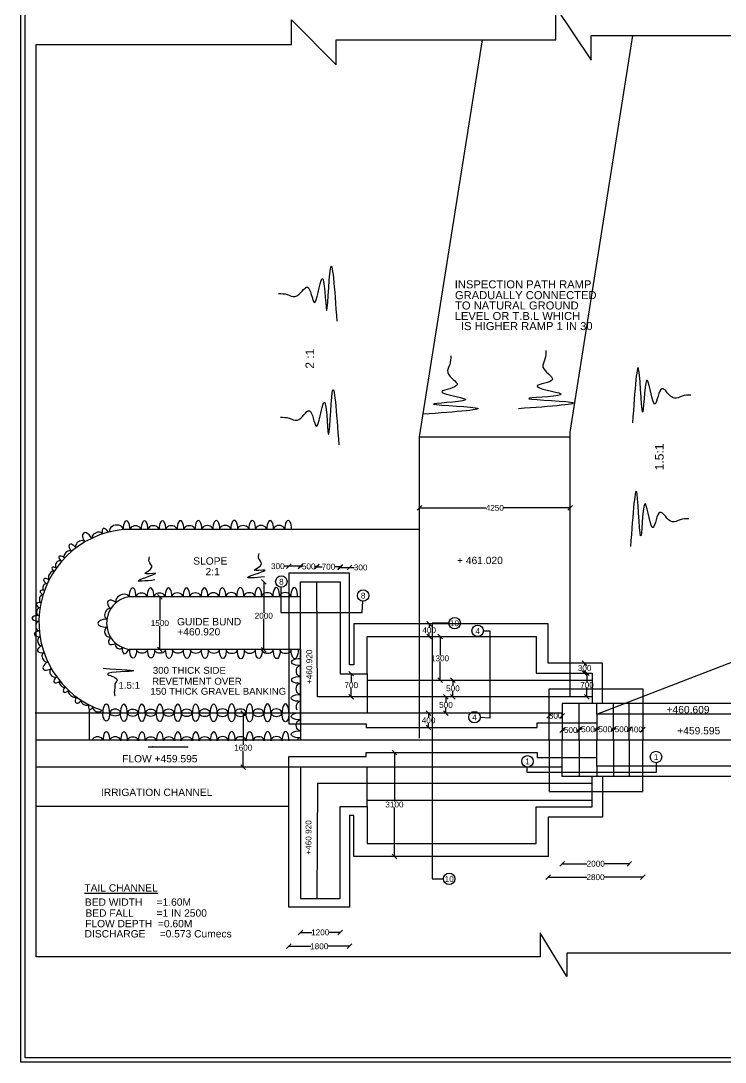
# Model space of a CAD drawing. Header units: millimetres. Extents: x 5124 to 6568637, y 2311 to 91879094.
# Drawn here: x 3470047 to 3484466, y 45927654 to 45948963 of the extents above; entities that cross this region are included whole.
import ezdxf

# ---------------------------------------------------------------- set-up
doc = ezdxf.new("R2010")
doc.units = ezdxf.units.MM
doc.header["$MEASUREMENT"] = 0
for name, color, linetype in [('DIMENSION', 7, 'Continuous'), ('DRAWING', 7, 'Continuous'), ('TEXT', 7, 'Continuous')]:
    doc.layers.add(name, color=color, linetype=linetype)
doc.styles.get("Standard").update_dxf_attribs({"font": 'arial.ttf', "height": 120})
doc.dimstyles.get("Standard").update_dxf_attribs({"dimtxt": 200, "dimasz": 110, "dimexe": 0.18, "dimexo": 0.0625, "dimgap": 0.09, "dimtad": 0, "dimtih": 1, "dimtoh": 1, "dimdec": 0, "dimzin": 0, "dimdsep": 46, "dimtxsty": 'Standard', "dimblk": 'OBLIQUE', "dimcen": 0.09, "dimse1": 1, "dimse2": 1, "dimadec": 0, "dimazin": 0, "dimtfac": 1, "dimtdec": 0, "dimtofl": 0, "dimtmove": 0, "dimatfit": 3, "dimfxl": 1, "dimtolj": 1, "dimtzin": 0, "dimarcsym": 0})

# ---------------------------------------------------------------- blocks, each defined once
blk = doc.blocks.new('_Oblique')
at = {"color": 0, "linetype": 'ByBlock', "lineweight": -2}
blk.add_line((-0.5, -0.5), (0.5, 0.5), dxfattribs=at)
blk = doc.blocks.new('*D101')
at = {"layer": 'Defpoints', "color": 0}
for p in [(3481290, 45938996), (3478209, 45938986), (3481290, 45938986)]:
    blk.add_point(p, dxfattribs=at)
at = {"layer": 'DIMENSION', "color": 0, "lineweight": -2}
for p, q in [((3478209, 45938996), (3479568, 45938996)), ((3481290, 45938996), (3479931, 45938996))]:
    blk.add_line(p, q, dxfattribs=at)
at = {"layer": 'DIMENSION', "color": 0, "lineweight": -2, "xscale": 95, "yscale": 95, "zscale": 95, "rotation": 180}
blk.add_blockref('_Oblique', (3478209, 45938996), dxfattribs=at)
at = {"layer": 'DIMENSION', "color": 0, "lineweight": -2, "xscale": 95, "yscale": 95, "zscale": 95}
blk.add_blockref('_Oblique', (3481290, 45938996), dxfattribs=at)
at = {"layer": 'DIMENSION', "color": 0, "insert": (3479750, 45938996), "char_height": 120, "attachment_point": 5}
blk.add_mtext('\\A1;4250', dxfattribs=at)
blk = doc.blocks.new('*D102')
at = {"layer": 'Defpoints', "color": 0}
for p in [(3475535.5, 45937803), (3475535.5, 45937484), (3475771.5, 45937484)]:
    blk.add_point(p, dxfattribs=at)
at = {"layer": 'DIMENSION', "color": 0, "lineweight": -2}
for p, q in [((3475535.5, 45937803), (3475440.5, 45937803)), ((3475771.5, 45937803), (3475535.5, 45937803))]:
    blk.add_line(p, q, dxfattribs=at)
at = {"layer": 'DIMENSION', "color": 0, "lineweight": -2, "xscale": 95, "yscale": 95, "zscale": 95, "rotation": 180}
blk.add_blockref('_Oblique', (3475535.5, 45937803), dxfattribs=at)
at = {"layer": 'DIMENSION', "color": 0, "lineweight": -2, "xscale": 95, "yscale": 95, "zscale": 95}
blk.add_blockref('_Oblique', (3475771.5, 45937803), dxfattribs=at)
at = {"layer": 'DIMENSION', "color": 0, "insert": (3475308.090764, 45937803), "char_height": 120, "attachment_point": 5}
blk.add_mtext('\\A1;300', dxfattribs=at)
blk = doc.blocks.new('*D103')
at = {"layer": 'Defpoints', "color": 0}
for p in [(3476109, 45937798), (3475772, 45937484), (3476109, 45937486)]:
    blk.add_point(p, dxfattribs=at)
at = {"layer": 'DIMENSION', "color": 0, "lineweight": -2}
for p, q in [((3475772, 45937798), (3475808, 45937798)), ((3476109, 45937798), (3476073, 45937798))]:
    blk.add_line(p, q, dxfattribs=at)
at = {"layer": 'DIMENSION', "color": 0, "lineweight": -2, "xscale": 95, "yscale": 95, "zscale": 95, "rotation": 180}
blk.add_blockref('_Oblique', (3475772, 45937798), dxfattribs=at)
at = {"layer": 'DIMENSION', "color": 0, "lineweight": -2, "xscale": 95, "yscale": 95, "zscale": 95}
blk.add_blockref('_Oblique', (3476109, 45937798), dxfattribs=at)
at = {"layer": 'DIMENSION', "color": 0, "insert": (3475940, 45937798), "char_height": 120, "attachment_point": 5}
blk.add_mtext('\\A1;500', dxfattribs=at)
blk = doc.blocks.new('*D104')
at = {"layer": 'Defpoints', "color": 0}
for p in [(3476582, 45937792), (3476109, 45937486), (3476582, 45937484)]:
    blk.add_point(p, dxfattribs=at)
at = {"layer": 'DIMENSION', "color": 0, "lineweight": -2}
for p, q in [((3476109, 45937792), (3476213, 45937792)), ((3476582, 45937792), (3476477, 45937792))]:
    blk.add_line(p, q, dxfattribs=at)
at = {"layer": 'DIMENSION', "color": 0, "lineweight": -2, "xscale": 95, "yscale": 95, "zscale": 95, "rotation": 180}
blk.add_blockref('_Oblique', (3476109, 45937792), dxfattribs=at)
at = {"layer": 'DIMENSION', "color": 0, "lineweight": -2, "xscale": 95, "yscale": 95, "zscale": 95}
blk.add_blockref('_Oblique', (3476582, 45937792), dxfattribs=at)
at = {"layer": 'DIMENSION', "color": 0, "insert": (3476345, 45937792), "char_height": 120, "attachment_point": 5}
blk.add_mtext('\\A1;700', dxfattribs=at)
blk = doc.blocks.new('*D105')
at = {"layer": 'Defpoints', "color": 0}
for p in [(3476776.5, 45937776.5), (3476581.5, 45937484), (3476776.5, 45937484)]:
    blk.add_point(p, dxfattribs=at)
at = {"layer": 'DIMENSION', "color": 0, "lineweight": -2}
for p, q in [((3476581.5, 45937776.5), (3476776.5, 45937776.5)), ((3476776.5, 45937776.5), (3476871.5, 45937776.5))]:
    blk.add_line(p, q, dxfattribs=at)
at = {"layer": 'DIMENSION', "color": 0, "lineweight": -2, "xscale": 95, "yscale": 95, "zscale": 95, "rotation": 180}
blk.add_blockref('_Oblique', (3476581.5, 45937776.5), dxfattribs=at)
at = {"layer": 'DIMENSION', "color": 0, "lineweight": -2, "xscale": 95, "yscale": 95, "zscale": 95}
blk.add_blockref('_Oblique', (3476776.5, 45937776.5), dxfattribs=at)
at = {"layer": 'DIMENSION', "color": 0, "insert": (3477003.909236, 45937776.5), "char_height": 120, "attachment_point": 5}
blk.add_mtext('\\A1;300', dxfattribs=at)
blk = doc.blocks.new('*D106')
at = {"layer": 'Defpoints', "color": 0}
for p in [(3475021, 45937484), (3475772, 45937484), (3475100, 45936093)]:
    blk.add_point(p, dxfattribs=at)
at = {"layer": 'DIMENSION', "color": 0, "lineweight": -2}
for p, q in [((3475021, 45937484), (3475021, 45936850)), ((3475021, 45936093), (3475021, 45936727))]:
    blk.add_line(p, q, dxfattribs=at)
at = {"layer": 'DIMENSION', "color": 0, "lineweight": -2, "xscale": 95, "yscale": 95, "zscale": 95}
for p, rotation in [((3475021, 45937484), 90), ((3475021, 45936093), 270)]:
    blk.add_blockref('_Oblique', p, dxfattribs=dict(at, rotation=rotation))
at = {"layer": 'DIMENSION', "color": 0, "insert": (3475021, 45936788), "char_height": 120, "attachment_point": 5}
blk.add_mtext('\\A1;2000', dxfattribs=at)
blk = doc.blocks.new('*D107')
at = {"layer": 'Defpoints', "color": 0}
for p in [(3476766, 45935604), (3476812, 45935604), (3476766, 45935132)]:
    blk.add_point(p, dxfattribs=at)
at = {"layer": 'DIMENSION', "color": 0, "lineweight": -2}
for p, q in [((3476812, 45935604), (3476812, 45935429)), ((3476812, 45935132), (3476812, 45935307))]:
    blk.add_line(p, q, dxfattribs=at)
at = {"layer": 'DIMENSION', "color": 0, "lineweight": -2, "xscale": 95, "yscale": 95, "zscale": 95}
for p, rotation in [((3476812, 45935604), 90), ((3476812, 45935132), 270)]:
    blk.add_blockref('_Oblique', p, dxfattribs=dict(at, rotation=rotation))
at = {"layer": 'DIMENSION', "color": 0, "insert": (3476812, 45935368), "char_height": 120, "attachment_point": 5}
blk.add_mtext('\\A1;700', dxfattribs=at)
blk = doc.blocks.new('*D108')
at = {"layer": 'Defpoints', "color": 0}
for p in [(3474600, 45934797), (3474801, 45934797), (3474677, 45933693)]:
    blk.add_point(p, dxfattribs=at)
at = {"layer": 'DIMENSION', "color": 0, "lineweight": -2}
for p, q in [((3474600, 45934797), (3474600, 45934150)), ((3474600, 45933693), (3474600, 45934028))]:
    blk.add_line(p, q, dxfattribs=at)
at = {"layer": 'DIMENSION', "color": 0, "lineweight": -2, "xscale": 95, "yscale": 95, "zscale": 95}
for p, rotation in [((3474600, 45934797), 90), ((3474600, 45933693), 270)]:
    blk.add_blockref('_Oblique', p, dxfattribs=dict(at, rotation=rotation))
at = {"layer": 'DIMENSION', "color": 0, "insert": (3474600, 45934089), "char_height": 120, "attachment_point": 5}
blk.add_mtext('\\A1;1600', dxfattribs=at)
blk = doc.blocks.new('*D109')
at = {"layer": 'Defpoints', "color": 0}
for p in [(3475772, 45931004), (3476582, 45931004), (3476582, 45930310)]:
    blk.add_point(p, dxfattribs=at)
at = {"layer": 'DIMENSION', "color": 0, "lineweight": -2}
for p, q in [((3475772, 45930310), (3476003, 45930310)), ((3476582, 45930310), (3476350, 45930310))]:
    blk.add_line(p, q, dxfattribs=at)
at = {"layer": 'DIMENSION', "color": 0, "lineweight": -2, "xscale": 95, "yscale": 95, "zscale": 95, "rotation": 180}
blk.add_blockref('_Oblique', (3475772, 45930310), dxfattribs=at)
at = {"layer": 'DIMENSION', "color": 0, "lineweight": -2, "xscale": 95, "yscale": 95, "zscale": 95}
blk.add_blockref('_Oblique', (3476582, 45930310), dxfattribs=at)
at = {"layer": 'DIMENSION', "color": 0, "insert": (3476176, 45930310), "char_height": 120, "attachment_point": 5}
blk.add_mtext('\\A1;1200', dxfattribs=at)
blk = doc.blocks.new('*D110')
at = {"layer": 'Defpoints', "color": 0}
for p in [(3475536, 45930828), (3476776, 45930828), (3476776, 45930025)]:
    blk.add_point(p, dxfattribs=at)
at = {"layer": 'DIMENSION', "color": 0, "lineweight": -2}
for p, q in [((3475536, 45930025), (3475983, 45930025)), ((3476776, 45930025), (3476329, 45930025))]:
    blk.add_line(p, q, dxfattribs=at)
at = {"layer": 'DIMENSION', "color": 0, "lineweight": -2, "xscale": 95, "yscale": 95, "zscale": 95, "rotation": 180}
blk.add_blockref('_Oblique', (3475536, 45930025), dxfattribs=at)
at = {"layer": 'DIMENSION', "color": 0, "lineweight": -2, "xscale": 95, "yscale": 95, "zscale": 95}
blk.add_blockref('_Oblique', (3476776, 45930025), dxfattribs=at)
at = {"layer": 'DIMENSION', "color": 0, "insert": (3476156, 45930025), "char_height": 120, "attachment_point": 5}
blk.add_mtext('\\A1;1800', dxfattribs=at)
blk = doc.blocks.new('*D111')
at = {"layer": 'Defpoints', "color": 0}
for p in [(3477710, 45933988), (3477695, 45931864), (3477710, 45931864)]:
    blk.add_point(p, dxfattribs=at)
at = {"layer": 'DIMENSION', "color": 0, "lineweight": -2}
for p, q in [((3477695, 45933988), (3477695, 45932988)), ((3477695, 45931864), (3477695, 45932865))]:
    blk.add_line(p, q, dxfattribs=at)
at = {"layer": 'DIMENSION', "color": 0, "lineweight": -2, "xscale": 95, "yscale": 95, "zscale": 95}
for p, rotation in [((3477695, 45933988), 90), ((3477695, 45931864), 270)]:
    blk.add_blockref('_Oblique', p, dxfattribs=dict(at, rotation=rotation))
at = {"layer": 'DIMENSION', "color": 0, "insert": (3477695, 45932926), "char_height": 120, "attachment_point": 5}
blk.add_mtext('\\A1;3100', dxfattribs=at)
blk = doc.blocks.new('*D112')
at = {"layer": 'Defpoints', "color": 0}
for p in [(3478406, 45936624), (3478406, 45936624), (3478406, 45936362)]:
    blk.add_point(p, dxfattribs=at)
at = {"layer": 'DIMENSION', "color": 0, "lineweight": -2}
for p, q in [((3478406, 45936624), (3478406, 45936554)), ((3478406, 45936362), (3478406, 45936432))]:
    blk.add_line(p, q, dxfattribs=at)
at = {"layer": 'DIMENSION', "color": 0, "lineweight": -2, "xscale": 95, "yscale": 95, "zscale": 95}
for p, rotation in [((3478406, 45936624), 90), ((3478406, 45936362), 270)]:
    blk.add_blockref('_Oblique', p, dxfattribs=dict(at, rotation=rotation))
at = {"layer": 'DIMENSION', "color": 0, "insert": (3478406, 45936493), "char_height": 120, "attachment_point": 5}
blk.add_mtext('\\A1;400', dxfattribs=at)
blk = doc.blocks.new('*D113')
at = {"layer": 'Defpoints', "color": 0}
for p in [(3478629, 45936362), (3478629, 45935472), (3478629, 45935472)]:
    blk.add_point(p, dxfattribs=at)
at = {"layer": 'DIMENSION', "color": 0, "lineweight": -2}
for p, q in [((3478629, 45936362), (3478629, 45935978)), ((3478629, 45935472), (3478629, 45935856))]:
    blk.add_line(p, q, dxfattribs=at)
at = {"layer": 'DIMENSION', "color": 0, "lineweight": -2, "xscale": 95, "yscale": 95, "zscale": 95}
for p, rotation in [((3478629, 45936362), 90), ((3478629, 45935472), 270)]:
    blk.add_blockref('_Oblique', p, dxfattribs=dict(at, rotation=rotation))
at = {"layer": 'DIMENSION', "color": 0, "insert": (3478629, 45935917), "char_height": 120, "attachment_point": 5}
blk.add_mtext('\\A1;1300', dxfattribs=at)
blk = doc.blocks.new('*D114')
at = {"layer": 'Defpoints', "color": 0}
for p in [(3478893, 45935472), (3478893, 45935132), (3478893, 45935132)]:
    blk.add_point(p, dxfattribs=at)
at = {"layer": 'DIMENSION', "color": 0, "lineweight": -2}
for p, q in [((3478893, 45935472), (3478893, 45935363)), ((3478893, 45935132), (3478893, 45935241))]:
    blk.add_line(p, q, dxfattribs=at)
at = {"layer": 'DIMENSION', "color": 0, "lineweight": -2, "xscale": 95, "yscale": 95, "zscale": 95}
for p, rotation in [((3478893, 45935472), 90), ((3478893, 45935132), 270)]:
    blk.add_blockref('_Oblique', p, dxfattribs=dict(at, rotation=rotation))
at = {"layer": 'DIMENSION', "color": 0, "insert": (3478893, 45935302), "char_height": 120, "attachment_point": 5}
blk.add_mtext('\\A1;500', dxfattribs=at)
blk = doc.blocks.new('*D115')
at = {"layer": 'Defpoints', "color": 0}
for p in [(3478750, 45935132), (3478750, 45934795), (3478750, 45934795)]:
    blk.add_point(p, dxfattribs=at)
at = {"layer": 'DIMENSION', "color": 0, "lineweight": -2}
for p, q in [((3478750, 45935132), (3478750, 45935025)), ((3478750, 45934795), (3478750, 45934902))]:
    blk.add_line(p, q, dxfattribs=at)
at = {"layer": 'DIMENSION', "color": 0, "lineweight": -2, "xscale": 95, "yscale": 95, "zscale": 95}
for p, rotation in [((3478750, 45935132), 90), ((3478750, 45934795), 270)]:
    blk.add_blockref('_Oblique', p, dxfattribs=dict(at, rotation=rotation))
at = {"layer": 'DIMENSION', "color": 0, "insert": (3478750, 45934964), "char_height": 120, "attachment_point": 5}
blk.add_mtext('\\A1;500', dxfattribs=at)
blk = doc.blocks.new('*D116')
at = {"layer": 'Defpoints', "color": 0}
for p in [(3478393, 45934795), (3478393, 45934500), (3478393, 45934500)]:
    blk.add_point(p, dxfattribs=at)
at = {"layer": 'DIMENSION', "color": 0, "lineweight": -2}
for p, q in [((3478393, 45934795), (3478393, 45934709)), ((3478393, 45934500), (3478393, 45934586))]:
    blk.add_line(p, q, dxfattribs=at)
at = {"layer": 'DIMENSION', "color": 0, "lineweight": -2, "xscale": 95, "yscale": 95, "zscale": 95}
for p, rotation in [((3478393, 45934795), 90), ((3478393, 45934500), 270)]:
    blk.add_blockref('_Oblique', p, dxfattribs=dict(at, rotation=rotation))
at = {"layer": 'DIMENSION', "color": 0, "insert": (3478393, 45934647), "char_height": 120, "attachment_point": 5}
blk.add_mtext('\\A1;400', dxfattribs=at)
blk = doc.blocks.new('*D117')
at = {"layer": 'Defpoints', "color": 0}
for p in [(3480863, 45934741.5), (3480863, 45934598), (3481128.5, 45934498)]:
    blk.add_point(p, dxfattribs=at)
at = {"layer": 'DIMENSION', "color": 0, "lineweight": -2}
for p, q in [((3480863, 45934741.5), (3480863.340764, 45934741.5)), ((3481128.5, 45934741.5), (3481128.159236, 45934741.5))]:
    blk.add_line(p, q, dxfattribs=at)
at = {"layer": 'DIMENSION', "color": 0, "lineweight": -2, "xscale": 95, "yscale": 95, "zscale": 95, "rotation": 180}
blk.add_blockref('_Oblique', (3480863, 45934741.5), dxfattribs=at)
at = {"layer": 'DIMENSION', "color": 0, "lineweight": -2, "xscale": 95, "yscale": 95, "zscale": 95}
blk.add_blockref('_Oblique', (3481128.5, 45934741.5), dxfattribs=at)
at = {"layer": 'DIMENSION', "color": 0, "insert": (3480995.75, 45934741.5), "char_height": 120, "attachment_point": 5}
blk.add_mtext('\\A1;300', dxfattribs=at)
blk = doc.blocks.new('*D118')
at = {"layer": 'Defpoints', "color": 0}
for p in [(3481128, 45934449), (3481480, 45934449), (3481480, 45934449)]:
    blk.add_point(p, dxfattribs=at)
at = {"layer": 'DIMENSION', "color": 0, "lineweight": -2}
for p, q in [((3481128, 45934449), (3481172, 45934449)), ((3481480, 45934449), (3481437, 45934449))]:
    blk.add_line(p, q, dxfattribs=at)
at = {"layer": 'DIMENSION', "color": 0, "lineweight": -2, "xscale": 95, "yscale": 95, "zscale": 95, "rotation": 180}
blk.add_blockref('_Oblique', (3481128, 45934449), dxfattribs=at)
at = {"layer": 'DIMENSION', "color": 0, "lineweight": -2, "xscale": 95, "yscale": 95, "zscale": 95}
blk.add_blockref('_Oblique', (3481480, 45934449), dxfattribs=at)
at = {"layer": 'DIMENSION', "color": 0, "insert": (3481304, 45934449), "char_height": 120, "attachment_point": 5}
blk.add_mtext('\\A1;500', dxfattribs=at)
blk = doc.blocks.new('*D119')
at = {"layer": 'Defpoints', "color": 0}
for p in [(3481480, 45934618), (3481836, 45934618), (3481836, 45934466)]:
    blk.add_point(p, dxfattribs=at)
at = {"layer": 'DIMENSION', "color": 0, "lineweight": -2}
for p, q in [((3481480, 45934466), (3481526, 45934466)), ((3481836, 45934466), (3481790, 45934466))]:
    blk.add_line(p, q, dxfattribs=at)
at = {"layer": 'DIMENSION', "color": 0, "lineweight": -2, "xscale": 95, "yscale": 95, "zscale": 95, "rotation": 180}
blk.add_blockref('_Oblique', (3481480, 45934466), dxfattribs=at)
at = {"layer": 'DIMENSION', "color": 0, "lineweight": -2, "xscale": 95, "yscale": 95, "zscale": 95}
blk.add_blockref('_Oblique', (3481836, 45934466), dxfattribs=at)
at = {"layer": 'DIMENSION', "color": 0, "insert": (3481658, 45934466), "char_height": 120, "attachment_point": 5}
blk.add_mtext('\\A1;500', dxfattribs=at)
blk = doc.blocks.new('*D120')
at = {"layer": 'Defpoints', "color": 0}
for p in [(3481836, 45934466), (3482183, 45934466), (3482183, 45934466)]:
    blk.add_point(p, dxfattribs=at)
at = {"layer": 'DIMENSION', "color": 0, "lineweight": -2}
for p, q in [((3481836, 45934466), (3481877, 45934466)), ((3482183, 45934466), (3482142, 45934466))]:
    blk.add_line(p, q, dxfattribs=at)
at = {"layer": 'DIMENSION', "color": 0, "lineweight": -2, "xscale": 95, "yscale": 95, "zscale": 95, "rotation": 180}
blk.add_blockref('_Oblique', (3481836, 45934466), dxfattribs=at)
at = {"layer": 'DIMENSION', "color": 0, "lineweight": -2, "xscale": 95, "yscale": 95, "zscale": 95}
blk.add_blockref('_Oblique', (3482183, 45934466), dxfattribs=at)
at = {"layer": 'DIMENSION', "color": 0, "insert": (3482010, 45934466), "char_height": 120, "attachment_point": 5}
blk.add_mtext('\\A1;500', dxfattribs=at)
blk = doc.blocks.new('*D121')
at = {"layer": 'Defpoints', "color": 0}
for p in [(3482183, 45934466), (3482504, 45934466), (3482504, 45934466)]:
    blk.add_point(p, dxfattribs=at)
at = {"layer": 'DIMENSION', "color": 0, "lineweight": -2}
for p, q in [((3482183, 45934466), (3482211, 45934466)), ((3482504, 45934466), (3482476, 45934466))]:
    blk.add_line(p, q, dxfattribs=at)
at = {"layer": 'DIMENSION', "color": 0, "lineweight": -2, "xscale": 95, "yscale": 95, "zscale": 95, "rotation": 180}
blk.add_blockref('_Oblique', (3482183, 45934466), dxfattribs=at)
at = {"layer": 'DIMENSION', "color": 0, "lineweight": -2, "xscale": 95, "yscale": 95, "zscale": 95}
blk.add_blockref('_Oblique', (3482504, 45934466), dxfattribs=at)
at = {"layer": 'DIMENSION', "color": 0, "insert": (3482344, 45934466), "char_height": 120, "attachment_point": 5}
blk.add_mtext('\\A1;500', dxfattribs=at)
blk = doc.blocks.new('*D122')
at = {"layer": 'Defpoints', "color": 0}
for p in [(3482504, 45934466), (3482782, 45934466), (3482782, 45934460)]:
    blk.add_point(p, dxfattribs=at)
at = {"layer": 'DIMENSION', "color": 0, "lineweight": -2}
for p, q in [((3482504, 45934460), (3482508, 45934460)), ((3482782, 45934460), (3482778, 45934460))]:
    blk.add_line(p, q, dxfattribs=at)
at = {"layer": 'DIMENSION', "color": 0, "lineweight": -2, "xscale": 95, "yscale": 95, "zscale": 95, "rotation": 180}
blk.add_blockref('_Oblique', (3482504, 45934460), dxfattribs=at)
at = {"layer": 'DIMENSION', "color": 0, "lineweight": -2, "xscale": 95, "yscale": 95, "zscale": 95}
blk.add_blockref('_Oblique', (3482782, 45934460), dxfattribs=at)
at = {"layer": 'DIMENSION', "color": 0, "insert": (3482643, 45934460), "char_height": 120, "attachment_point": 5}
blk.add_mtext('\\A1;400', dxfattribs=at)
blk = doc.blocks.new('*D155')
at = {"layer": 'Defpoints', "color": 0}
for p in [(3482781.5, 45933191.5), (3480842, 45931864.5), (3482781.5, 45931439)]:
    blk.add_point(p, dxfattribs=at)
at = {"layer": 'DIMENSION', "color": 0, "lineweight": -2}
for p, q in [((3480842, 45931439), (3481631.66, 45931439)), ((3482781.5, 45931439), (3481991.84, 45931439))]:
    blk.add_line(p, q, dxfattribs=at)
at = {"layer": 'DIMENSION', "color": 0, "lineweight": -2, "xscale": 95, "yscale": 95, "zscale": 95, "rotation": 180}
blk.add_blockref('_Oblique', (3480842, 45931439), dxfattribs=at)
at = {"layer": 'DIMENSION', "color": 0, "lineweight": -2, "xscale": 95, "yscale": 95, "zscale": 95}
blk.add_blockref('_Oblique', (3482781.5, 45931439), dxfattribs=at)
at = {"layer": 'DIMENSION', "color": 0, "insert": (3481811.75, 45931439), "char_height": 120, "attachment_point": 5}
blk.add_mtext('\\A1;2800', dxfattribs=at)
blk = doc.blocks.new('*D156')
at = {"layer": 'Defpoints', "color": 0}
for p in [(3481128.5, 45933497), (3482504, 45933497), (3482504, 45931714)]:
    blk.add_point(p, dxfattribs=at)
at = {"layer": 'DIMENSION', "color": 0, "lineweight": -2}
for p, q in [((3481128.5, 45931714), (3481636.16, 45931714)), ((3482504, 45931714), (3481996.34, 45931714))]:
    blk.add_line(p, q, dxfattribs=at)
at = {"layer": 'DIMENSION', "color": 0, "lineweight": -2, "xscale": 95, "yscale": 95, "zscale": 95, "rotation": 180}
blk.add_blockref('_Oblique', (3481128.5, 45931714), dxfattribs=at)
at = {"layer": 'DIMENSION', "color": 0, "lineweight": -2, "xscale": 95, "yscale": 95, "zscale": 95}
blk.add_blockref('_Oblique', (3482504, 45931714), dxfattribs=at)
at = {"layer": 'DIMENSION', "color": 0, "insert": (3481816.25, 45931714), "char_height": 120, "attachment_point": 5}
blk.add_mtext('\\A1;2000', dxfattribs=at)
blk = doc.blocks.new('*D173')
at = {"layer": 'Defpoints', "color": 0}
for p in [(3472893, 45937176), (3472893, 45936100), (3472893, 45936100)]:
    blk.add_point(p, dxfattribs=at)
at = {"layer": 'DRAWING', "color": 0, "lineweight": -2}
for p, q in [((3472893, 45937176), (3472893, 45936700)), ((3472893, 45936100), (3472893, 45936577))]:
    blk.add_line(p, q, dxfattribs=at)
at = {"layer": 'DRAWING', "color": 0, "lineweight": -2, "xscale": 95, "yscale": 95, "zscale": 95}
for p, rotation in [((3472893, 45937176), 90), ((3472893, 45936100), 270)]:
    blk.add_blockref('_Oblique', p, dxfattribs=dict(at, rotation=rotation))
at = {"layer": 'DRAWING', "color": 0, "insert": (3472893, 45936638), "char_height": 120, "attachment_point": 5}
blk.add_mtext('\\A1;1500', dxfattribs=at)
blk = doc.blocks.new('*D174')
at = {"layer": 'Defpoints', "color": 0}
for p in [(3481589, 45935822), (3481589, 45935822), (3481589, 45935612)]:
    blk.add_point(p, dxfattribs=at)
at = {"layer": 'DRAWING', "color": 0, "lineweight": -2}
for p, q in [((3481589, 45935822), (3481589, 45935778)), ((3481589, 45935612), (3481589, 45935656))]:
    blk.add_line(p, q, dxfattribs=at)
at = {"layer": 'DRAWING', "color": 0, "lineweight": -2, "xscale": 95, "yscale": 95, "zscale": 95}
for p, rotation in [((3481589, 45935822), 90), ((3481589, 45935612), 270)]:
    blk.add_blockref('_Oblique', p, dxfattribs=dict(at, rotation=rotation))
at = {"layer": 'DRAWING', "color": 0, "insert": (3481589, 45935717), "char_height": 120, "attachment_point": 5}
blk.add_mtext('\\A1;300', dxfattribs=at)
blk = doc.blocks.new('*D175')
at = {"layer": 'Defpoints', "color": 0}
for p in [(3481637, 45935612), (3481742, 45935612), (3481742, 45935132)]:
    blk.add_point(p, dxfattribs=at)
at = {"layer": 'DRAWING', "color": 0, "lineweight": -2}
for p, q in [((3481637, 45935612), (3481637, 45935434)), ((3481637, 45935132), (3481637, 45935311))]:
    blk.add_line(p, q, dxfattribs=at)
at = {"layer": 'DRAWING', "color": 0, "lineweight": -2, "xscale": 95, "yscale": 95, "zscale": 95}
for p, rotation in [((3481637, 45935612), 90), ((3481637, 45935132), 270)]:
    blk.add_blockref('_Oblique', p, dxfattribs=dict(at, rotation=rotation))
at = {"layer": 'DRAWING', "color": 0, "insert": (3481637, 45935372), "char_height": 120, "attachment_point": 5}
blk.add_mtext('\\A1;700', dxfattribs=at)

msp = doc.modelspace()

# ---------------------------------------------------------------- linework, layer by layer
at = {"layer": 'DRAWING'}
for points in [[(3470047, 45961842), (3521724, 45961842), (3521724, 45927654), (3470047, 45927654)], [(3470137.5, 45961751.5), (3521633.5, 45961751.5), (3521633.5, 45927744.5), (3470137.5, 45927744.5)]]:
    msp.add_lwpolyline(points, close=True, dxfattribs=at)
for points in [[(3470359, 45934588.5), (3470359, 45948476), (3475589.5, 45948476), (3475589.5, 45948982.5), (3476503, 45948063.5), (3476503, 45948572), (3480999, 45948572), (3480999, 45949234.5), (3481724.5, 45948158), (3481724.5, 45948665.5), (3485795.5, 45948665.5), (3485795.5, 45949227.5), (3486541.5, 45948191), (3486541.5, 45948673), (3492513, 45948673), (3492513, 45949397), (3492947.5, 45948295), (3492947.5, 45948795), (3502799.5, 45948795)], [(3481290.5, 45935132.5), (3481290.5, 45938378.5), (3481290.5, 45940542.5), (3482577.5, 45948665.5)], [(3478209, 45936362.5), (3478209, 45938285), (3478209, 45940449), (3479496, 45948572)], [(3478209, 45940449), (3481290.5, 45940449)], [(3478209, 45934284), (3478209, 45938551), (3472141.5, 45938551)], [(3481956, 45934991), (3481956, 45935822), (3480842, 45935822), (3480842, 45936623.5), (3476866, 45936623.5), (3476866, 45935784.5), (3476776.5, 45935784.5), (3476776.5, 45937660.5), (3475535.5, 45937660.5), (3475535.5, 45934579), (3477113.5, 45934579), (3477113.5, 45934499.5), (3480616.5, 45934499.5), (3480616.5, 45934598), (3481836, 45934598)], [(3475367.7, 45937371.6), (3475367.7, 45936853.5), (3477034, 45936853.5), (3477046.9, 45937084.7)], [(3475771.5, 45934579), (3475771.5, 45937484), (3476581.5, 45937484), (3476581.5, 45935603.5), (3477137, 45935603.5), (3477137, 45936362.5), (3480595, 45936362.5), (3480595, 45935612), (3481742.5, 45935612), (3481742.5, 45934991)], [(3481742.5, 45935132.5), (3476121.5, 45935132.5), (3476109, 45937484)], [(3475771.5, 45937176), (3472265.5, 45937176)], [(3481836, 45934778), (3485183, 45936067), (3487423, 45936834), (3494827.5, 45937053.5), (3494318, 45934991)], [(3478811, 45936638.5), (3478471, 45936638.5), (3478471, 45931404), (3478688.5, 45931404)], [(3479517.5, 45936480), (3479649.5, 45936480), (3479649.5, 45934690.5), (3479450.7, 45934704.7)], [(3475771.5, 45936100.5), (3472265.5, 45936100.5)], [(3475771.5, 45936100.5), (3475771.5, 45934854.5)], [(3477137, 45935603.5), (3477137, 45934795)], [(3477137, 45935471.5), (3481742.5, 45935471.5)], [(3480863, 45934244), (3480863, 45935296.5), (3482781.5, 45935296.5), (3482781.5, 45934244)], [(3491032.6, 45934991), (3481128.5, 45934991), (3481128.5, 45934244)], [(3481480, 45934244), (3481480, 45934991)], [(3481836, 45934778), (3481836, 45934991)], [(3482183, 45934244), (3482183, 45934991)], [(3482504, 45934244), (3482504, 45934991)], [(3478191, 45934795), (3470341, 45934795)], [(3475771.5, 45934854.5), (3475771.5, 45934246.5), (3471454.5, 45934246.5), (3471454.5, 45934854.5)], [(3481128.5, 45934795), (3475535.5, 45934795)], [(3491032.6, 45934778), (3481836, 45934778), (3481836, 45934244)], [(3500679, 45930150), (3486345, 45930150), (3486345, 45929434), (3486008, 45930405.5), (3486008, 45929885.5), (3481222, 45929885.5), (3481222, 45929409.5), (3480676, 45930298), (3480676, 45929806.5), (3470360.5, 45929806.5), (3470359, 45934588.5)], [(3491032.6, 45934244), (3470359.1, 45934244)], [(3480863, 45934244), (3480863, 45933191.5), (3482781.5, 45933191.5), (3482781.5, 45934244)], [(3491032.6, 45933497), (3481128.5, 45933497), (3481128.5, 45934244)], [(3481480, 45934244), (3481480, 45933497)], [(3491032.6, 45933710), (3481836, 45933710), (3481836, 45934244)], [(3482183, 45934244), (3482183, 45933497)], [(3482504, 45934244), (3482504, 45933497)], [(3481956, 45933497), (3481956, 45932666), (3480842, 45932666), (3480842, 45931864.5), (3476866, 45931864.5), (3476866, 45932703.5), (3476776.5, 45932703.5), (3476776.5, 45930827.5), (3475535.5, 45930827.5), (3475535.5, 45933909), (3477113.5, 45933909), (3477113.5, 45933988.5), (3480616.5, 45933988.5), (3480616.5, 45933890), (3481836, 45933890)], [(3475535.5, 45933693), (3470359.3, 45933691.4)], [(3481128.5, 45933693), (3475535.5, 45933693)], [(3475771.5, 45933693), (3475771.5, 45931004), (3476581.5, 45931004), (3476581.5, 45932884.5), (3477137, 45932884.5), (3477137, 45932125.5), (3480595, 45932125.5), (3480595, 45932876), (3481742.5, 45932876), (3481742.5, 45933497)], [(3477137, 45932884.5), (3477137, 45933693)], [(3483050.5, 45933781.5), (3483050.5, 45933584), (3480413.5, 45933584), (3480413.5, 45933693)], [(3481836, 45933710), (3481836, 45933497)], [(3481742.5, 45933355.5), (3476121.5, 45933355.5), (3476109, 45931004)], [(3475535.5, 45932884.5), (3470359.5, 45932882.9)], [(3477137, 45933016.5), (3481742.5, 45933016.5)]]:
    msp.add_lwpolyline(points, dxfattribs=at)
for centre in [(3475379.5, 45937488.5), (3477053.5, 45937202), (3478928.5, 45936638.5), (3479400, 45936480), (3479333.5, 45934713), (3480418.5, 45933810.5), (3483050.5, 45933899), (3478815, 45931405.5)]:
    msp.add_circle(centre, 117.5, dxfattribs=at)
for centre, radius, start, end in [((3472319.5, 45936656.5), 1902.8, 95.36681, 251.27108), ((3472346.1, 45936638.2), 543.8, 98.52597, 261.47403)]:
    msp.add_arc(centre, radius, start, end, dxfattribs=at)
for centre, major_axis, ratio, start_param, end_param in [((3471784.8, 45938455.2), (45.8, -122.8), 0.4657646, 1.734585, 4.4860306), ((3472001.4, 45938527.2), (140.1, 23.8), 0.8286625, 0, 3.1415927), ((3472212, 45938555.7), (0, 177), 0.3983051, 4.6860117, 7.8803589), ((3472393.5, 45938551.1), (-111, -0.3), 0.6984495, 3.1331834, 6.2831853), ((3472579.5, 45938555.5), (0, 177), 0.3983051, 4.6860117, 7.8803589), ((3472761, 45938552.2), (-111, -0.3), 0.6984495, 3.1192613, 6.2971074), ((3472947, 45938556.6), (0, 177), 0.3983051, 4.6799113, 7.8864593), ((3473128.5, 45938553.3), (-111, -0.3), 0.6984495, 3.1053356, 6.3110331), ((3473314.5, 45938557.6), (0, 177), 0.3983051, 4.6738097, 7.8925609), ((3473496, 45938554.4), (-111, -0.3), 0.6984495, 3.0914038, 6.3249649), ((3473682, 45938558.7), (0, 177), 0.3983051, 4.6677067, 7.8986639), ((3473863.5, 45938555.5), (-111, -0.3), 0.6984495, 3.077463, 6.3389057), ((3474049.5, 45938559.8), (0, 177), 0.3983051, 4.661602, 7.9047686), ((3474231, 45938560.1), (-111, -0.3), 0.6984495, 3.0169957, 6.3993729), ((3474417.1, 45938564.5), (0, 177), 0.3983051, 4.6351729, 7.9311977), ((3474598.5, 45938557.6), (-111, -0.3), 0.6984495, 3.0495447, 6.366824), ((3474784.5, 45938562), (0, 177), 0.3983051, 4.6493872, 7.9169834), ((3474966, 45938558.7), (-111, -0.3), 0.6984495, 3.0355606, 6.3808081), ((3475152.1, 45938563), (0, 177), 0.3983051, 4.6432761, 7.9230945), ((3475333.6, 45938559.8), (-111, -0.3), 0.6984495, 3.0215565, 6.3948122), ((3475519.6, 45938564.1), (0, 177), 0.3983051, 4.6371624, 7.9292082), ((3471415.5, 45938355), (82, -127.5), 0.5236438, 1.3753822, 4.8205705), ((3471613.7, 45938420), (105.1, 42.1), 0.6461393, 0, 3.1415927), ((3471123.9, 45938150.6), (79, -95), 0.4772088, 1.4671433, 4.7979792), ((3471267.6, 45938238.4), (90.4, 60.1), 0.7070555, 0, 3.1415927), ((3470907.5, 45937941), (-80.7, 59.2), 0.4504785, 4.5991328, 7.8719753), ((3471014.4, 45938037.8), (71.1, 67.2), 0.6601325, 0, 3.1415927), ((3470759.8, 45937727), (-71.8, 49), 0.4705246, 4.8341283, 7.7300821), ((3470829.5, 45937838.5), (51.4, 66.2), 0.7747481, 6.2555029, 9.424778), ((3470592, 45937490.2), (76, -45.8), 0.5043711, 1.4375386, 4.9394552), ((3470678.8, 45937615.5), (48.9, 83.6), 0.5360182, 0, 3.1415927), ((3470535.2, 45937255), (-89.3, 37), 0.4637828, 4.9572646, 7.6729927), ((3470558.2, 45937372.7), (28.4, 69.9), 0.7895274, 0, 3.1415927), ((3472336, 45937180.7), (0, 177), 0.3983051, 4.6860117, 7.8803589), ((3472703.5, 45937180.5), (0, 177), 0.3983051, 4.6860117, 7.8803589), ((3473071, 45937181.6), (0, 177), 0.3983051, 4.6799113, 7.8864593), ((3473438.5, 45937182.6), (0, 177), 0.3983051, 4.6738097, 7.8925609), ((3473806, 45937183.7), (0, 177), 0.3983051, 4.6677067, 7.8986639), ((3474173.5, 45937184.8), (0, 177), 0.3983051, 4.661602, 7.9047686), ((3474541.1, 45937189.5), (0, 177), 0.3983051, 4.6351729, 7.9311977), ((3474908.5, 45937187), (0, 177), 0.3983051, 4.6493872, 7.9169834), ((3475276.1, 45937188), (0, 177), 0.3983051, 4.6432761, 7.9230945), ((3475643.6, 45937189.1), (0, 177), 0.3983051, 4.6371624, 7.9292082), ((3470481.2, 45937141.1), (21.1, 79.9), 0.6283203, 0, 3.1415927), ((3471943, 45936990), (-103, 105), 0.5656597, 4.772038, 7.8819349), ((3472131.3, 45937115.6), (134.2, 60.4), 0.7087551, 0, 3.1415927), ((3472517.5, 45937176.1), (-111, -0.3), 0.6984495, 3.1331834, 6.2831853), ((3472885, 45937177.2), (-111, -0.3), 0.6984495, 3.1192613, 6.2971074), ((3473252.5, 45937178.3), (-111, -0.3), 0.6984495, 3.1053356, 6.3110331), ((3473620, 45937179.4), (-111, -0.3), 0.6984495, 3.0914038, 6.3249649), ((3473987.5, 45937180.5), (-111, -0.3), 0.6984495, 3.077463, 6.3389057), ((3474355, 45937185.1), (-111, -0.3), 0.6984495, 3.0169957, 6.3993729), ((3474722.5, 45937182.6), (-111, -0.3), 0.6984495, 3.0495447, 6.366824), ((3475090, 45937183.7), (-111, -0.3), 0.6984495, 3.0355606, 6.3808081), ((3475457.6, 45937184.8), (-111, -0.3), 0.6984495, 3.0215565, 6.3948122), ((3470463.5, 45937001.2), (-100, 27.2), 0.5389458, 4.8951739, 7.7596856), ((3470430.3, 45936868.4), (9.2, 81.7), 0.7224613, 0, 3.1415927), ((3471846.5, 45936828.9), (37.1, 102.9), 0.7261888, 6.2318199, 9.424778), ((3470425.2, 45936734.5), (-151.2, 6.5), 0.3991293, 4.7528572, 7.8149596), ((3470420.7, 45936578.9), (-3.9, 95.5), 0.7072916, 0, 3.1415927), ((3471819.2, 45936635.5), (-194.2, -2.5), 0.427406, 4.7633906, 7.7965459), ((3470466.5, 45936423), (-142.5, -13), 0.4332884, 4.968642, 7.6271103), ((3471849.8, 45936456), (-29.5, 96.5), 0.8949499, 0.1244872, 3.1415927), ((3470458.9, 45936268.9), (-19, 91), 0.7258757, 0, 3.1415927), ((3471962.2, 45936308.8), (-107.2, -91.2), 0.5801785, 4.944206, 7.6270272), ((3472059.7, 45936183.5), (-70, 44.1), 0.7959309, 0, 3.1415927), ((3470516.8, 45936114), (-127.2, -43.5), 0.5365989, 4.8334316, 7.6934374), ((3470558.8, 45935942.6), (-39.4, 97.1), 0.6981385, 0, 3.1415927), ((3472209, 45936184), (-49.5, -171), 0.4168293, 5.0810475, 7.4767959), ((3470631.2, 45935774), (-124.2, -74), 0.5328702, 4.6567986, 7.8503332), ((3470724, 45935624.8), (-53.4, 83), 0.7892587, 0.006784, 3.1415927), ((3470814.5, 45935497.8), (-82.5, -69.5), 0.5335196, 4.712389, 7.8071274), ((3470901.2, 45935392.7), (-53.5, 57.9), 0.5888914, 0, 3.0792294), ((3470990.6, 45935298.3), (-65.2, -71.8), 0.5315109, 4.712389, 7.8152243), ((3471103.1, 45935196.7), (-76.9, 64.1), 0.5109564, 0, 3.1415927), ((3471233.5, 45935088.5), (-57, -81), 0.5951297, 4.661397, 7.9139037), ((3471359.4, 45935015.9), (-74.4, 43.5), 0.57562, 0, 3.1415927), ((3471486.2, 45934964.8), (-33.2, -92.2), 0.4877572, 4.8265371, 7.6312485), ((3471796.3, 45934804.7), (0, 177), 0.3983051, 4.6860117, 7.8803589), ((3472157.6, 45934799.9), (0, 177), 0.3983051, 4.6860117, 7.8803589), ((3472525.1, 45934799.7), (0, 177), 0.3983051, 4.6860117, 7.8803589), ((3472892.6, 45934800.7), (0, 177), 0.3983051, 4.6799113, 7.8864593), ((3473260.1, 45934801.8), (0, 177), 0.3983051, 4.6738097, 7.8925609), ((3473627.6, 45934802.9), (0, 177), 0.3983051, 4.6677067, 7.8986639), ((3473995.2, 45934804), (0, 177), 0.3983051, 4.661602, 7.9047686), ((3474362.7, 45934808.7), (0, 177), 0.3983051, 4.6351729, 7.9311977), ((3474730.2, 45934806.1), (0, 177), 0.3983051, 4.6493872, 7.9169834), ((3475097.7, 45934807.2), (0, 177), 0.3983051, 4.6432761, 7.9230945), ((3475465.2, 45934808.3), (0, 177), 0.3983051, 4.6371624, 7.9292082), ((3471615.6, 45934891.5), (-92.9, 37), 0.6311195, 0, 3.1415927), ((3471977.8, 45934800.2), (-111, -0.3), 0.6984495, 3.1331834, 6.2831853), ((3472339.1, 45934795.3), (-111, -0.3), 0.6984495, 3.1331834, 6.2831853), ((3472706.6, 45934796.4), (-111, -0.3), 0.6984495, 3.1192613, 6.2971074), ((3473074.1, 45934797.5), (-111, -0.3), 0.6984495, 3.1053356, 6.3110331), ((3473441.6, 45934798.6), (-111, -0.3), 0.6984495, 3.0914038, 6.3249649), ((3473809.1, 45934799.6), (-111, -0.3), 0.6984495, 3.077463, 6.3389057), ((3474176.7, 45934804.3), (-111, -0.3), 0.6984495, 3.0169957, 6.3993729), ((3474544.1, 45934801.8), (-111, -0.3), 0.6984495, 3.0495447, 6.366824), ((3474911.7, 45934802.9), (-111, -0.3), 0.6984495, 3.0355606, 6.3808081), ((3475279.2, 45934804), (-111, -0.3), 0.6984495, 3.0215565, 6.3948122), ((3471618.4, 45934233.7), (-111, -0.3), 0.6984495, 3.1331834, 6.2831853), ((3471798.3, 45934238.2), (0, 177), 0.3983051, 4.6860117, 7.8803589), ((3471979.8, 45934233.7), (-111, -0.3), 0.6984495, 3.1331834, 6.2831853), ((3472159.6, 45934233.4), (0, 177), 0.3983051, 4.6860117, 7.8803589), ((3472341.1, 45934228.9), (-111, -0.3), 0.6984495, 3.1331834, 6.2831853), ((3472527.1, 45934233.2), (0, 177), 0.3983051, 4.6860117, 7.8803589), ((3472708.6, 45934229.9), (-111, -0.3), 0.6984495, 3.1192613, 6.2971074), ((3472894.6, 45934234.3), (0, 177), 0.3983051, 4.6799113, 7.8864593), ((3473076.1, 45934231), (-111, -0.3), 0.6984495, 3.1053356, 6.3110331), ((3473262.1, 45934235.4), (0, 177), 0.3983051, 4.6738097, 7.8925609), ((3473443.6, 45934232.1), (-111, -0.3), 0.6984495, 3.0914038, 6.3249649), ((3473629.6, 45934236.4), (0, 177), 0.3983051, 4.6677067, 7.8986639), ((3473811.1, 45934233.2), (-111, -0.3), 0.6984495, 3.077463, 6.3389057), ((3473997.2, 45934237.5), (0, 177), 0.3983051, 4.661602, 7.9047686), ((3474178.7, 45934237.8), (-111, -0.3), 0.6984495, 3.0169957, 6.3993729), ((3474364.7, 45934242.2), (0, 177), 0.3983051, 4.6351729, 7.9311977), ((3474546.1, 45934235.3), (-111, -0.3), 0.6984495, 3.0495447, 6.366824), ((3474732.2, 45934239.7), (0, 177), 0.3983051, 4.6493872, 7.9169834), ((3474913.7, 45934236.4), (-111, -0.3), 0.6984495, 3.0355606, 6.3808081), ((3475099.7, 45934240.8), (0, 177), 0.3983051, 4.6432761, 7.9230945), ((3475281.2, 45934237.5), (-111, -0.3), 0.6984495, 3.0215565, 6.3948122), ((3475467.2, 45934241.8), (0, 177), 0.3983051, 4.6371624, 7.9292082)]:
    msp.add_ellipse(centre, major_axis=major_axis, ratio=ratio, start_param=start_param, end_param=end_param, dxfattribs=at)
at = {"layer": 'DRAWING', "extrusion": (0, 0, -1)}
for centre, major_axis, ratio, start_param, end_param in [((3472346.1, 45936095.6), (0, -177), 0.3983051, 4.6860117, 7.8803589), ((3472527.6, 45936100.2), (-111, 0.3), 0.6984495, 3.1331834, 6.2831853), ((3472713.6, 45936095.8), (0, -177), 0.3983051, 4.6860117, 7.8803589), ((3472895.1, 45936099.1), (-111, 0.3), 0.6984495, 3.1192613, 6.2971074), ((3473081.1, 45936094.8), (0, -177), 0.3983051, 4.6799113, 7.8864593), ((3473262.6, 45936098), (-111, 0.3), 0.6984495, 3.1053356, 6.3110331), ((3473448.7, 45936093.7), (0, -177), 0.3983051, 4.6738097, 7.8925609), ((3473630.1, 45936096.9), (-111, 0.3), 0.6984495, 3.0914038, 6.3249649), ((3473816.2, 45936092.6), (0, -177), 0.3983051, 4.6677067, 7.8986639), ((3473997.7, 45936095.9), (-111, 0.3), 0.6984495, 3.077463, 6.3389057), ((3474183.7, 45936091.5), (0, -177), 0.3983051, 4.661602, 7.9047686), ((3474365.2, 45936091.2), (-111, 0.3), 0.6984495, 3.0169957, 6.3993729), ((3474551.2, 45936086.8), (0, -177), 0.3983051, 4.6351729, 7.9311977), ((3474732.7, 45936093.7), (-111, 0.3), 0.6984495, 3.0495447, 6.366824), ((3474918.7, 45936089.4), (0, -177), 0.3983051, 4.6493872, 7.9169834), ((3475100.2, 45936092.6), (-111, 0.3), 0.6984495, 3.0355606, 6.3808081), ((3475286.2, 45936088.3), (0, -177), 0.3983051, 4.6432761, 7.9230945), ((3475467.7, 45936091.5), (-111, 0.3), 0.6984495, 3.0215565, 6.3948122), ((3475653.7, 45936087.2), (0, -177), 0.3983051, 4.6371624, 7.9292082), ((3475763.6, 45935842.6), (-177, 0), 0.3983051, 4.6677067, 7.8986639), ((3475766.9, 45935661.1), (0.3, 111), 0.6984495, 3.077463, 6.3389057), ((3475762.5, 45935475.1), (-177, 0), 0.3983051, 4.661602, 7.9047686), ((3475762.2, 45935293.6), (0.3, 111), 0.6984495, 3.0169957, 6.3993729), ((3475757.8, 45935107.5), (-177, 0), 0.3983051, 4.6351729, 7.9311977), ((3475764.7, 45934926.1), (0.3, 111), 0.6984495, 4.0094917, 6.366824), ((3471796.1, 45934808.3), (0, -177), 0.3983051, 4.6860117, 7.8803589), ((3471977.6, 45934812.8), (-111, 0.3), 0.6984495, 3.1331834, 6.2831853), ((3472157.4, 45934803.4), (0, -177), 0.3983051, 4.6860117, 7.8803589), ((3472338.9, 45934808), (-111, 0.3), 0.6984495, 3.1331834, 6.2831853), ((3472524.9, 45934803.6), (0, -177), 0.3983051, 4.6860117, 7.8803589), ((3472706.4, 45934806.9), (-111, 0.3), 0.6984495, 3.1192613, 6.2971074), ((3472892.4, 45934802.6), (0, -177), 0.3983051, 4.6799113, 7.8864593), ((3473073.9, 45934805.8), (-111, 0.3), 0.6984495, 3.1053356, 6.3110331), ((3473259.9, 45934801.5), (0, -177), 0.3983051, 4.6738097, 7.8925609), ((3473441.4, 45934804.7), (-111, 0.3), 0.6984495, 3.0914038, 6.3249649), ((3473627.4, 45934800.4), (0, -177), 0.3983051, 4.6677067, 7.8986639), ((3473808.9, 45934803.7), (-111, 0.3), 0.6984495, 3.077463, 6.3389057), ((3473995, 45934799.3), (0, -177), 0.3983051, 4.661602, 7.9047686), ((3474176.5, 45934799), (-111, 0.3), 0.6984495, 3.0169957, 6.3993729), ((3474362.5, 45934794.6), (0, -177), 0.3983051, 4.6351729, 7.9311977), ((3474543.9, 45934801.5), (-111, 0.3), 0.6984495, 3.0495447, 6.366824), ((3474730, 45934797.2), (0, -177), 0.3983051, 4.6493872, 7.9169834), ((3474911.5, 45934800.4), (-111, 0.3), 0.6984495, 3.0355606, 6.3808081), ((3475097.5, 45934796.1), (0, -177), 0.3983051, 4.6432761, 7.9230945), ((3475279, 45934799.3), (-111, 0.3), 0.6984495, 3.0215565, 6.3948122), ((3475465, 45934795), (0, -177), 0.3983051, 4.6371624, 7.9292082), ((3475757.8, 45934730.2), (-177, 0), 0.3983051, 4.6351729, 7.9311977), ((3475762.2, 45934548.8), (0.3, 111), 0.6984495, 3.0169957, 6.3993729), ((3475757.8, 45934362.8), (-177, 0), 0.3983051, 4.6351729, 7.9311977), ((3475764.7, 45934181.4), (0.3, 111), 0.6984495, 5.3375357, 6.366824)]:
    msp.add_ellipse(centre, major_axis=major_axis, ratio=ratio, start_param=start_param, end_param=end_param, dxfattribs=at)
at = {"layer": 'DRAWING'}
for points in [[(3475323.2, 45943383.2), (3475499.6, 45943362), (3475663.7, 45943320.5), (3475916, 45943514.6), (3476050.1, 45943201.4), (3476211.5, 45943685.7), (3476302.4, 45943040.9), (3476383.6, 45943887.8), (3476516.8, 45942817.7)], [(3480797.6, 45942219.1), (3480776.5, 45942042.7), (3480735, 45941878.6), (3480929.1, 45941626.3), (3480615.9, 45941492.2), (3481100.2, 45941330.7), (3480455.3, 45941239.9), (3481302.2, 45941158.7), (3480232.1, 45941025.5)], [(3478848.1, 45942107), (3478826.9, 45941930.5), (3478785.4, 45941766.4), (3478979.5, 45941514.1), (3478666.3, 45941380), (3479150.7, 45941218.6), (3478505.8, 45941127.7), (3479352.7, 45941046.6), (3478282.6, 45940913.4)], [(3483762.1, 45941303.7), (3483585.6, 45941282.5), (3483421.5, 45941241.1), (3483169.2, 45941435.2), (3483035.1, 45941122), (3482873.7, 45941606.3), (3482782.8, 45940961.4), (3482701.7, 45941808.3), (3482568.4, 45940738.2)], [(3475362.9, 45940853), (3475539.3, 45940831.8), (3475703.4, 45940790.4), (3475955.7, 45940984.4), (3476089.8, 45940671.3), (3476251.2, 45941155.6), (3476342.1, 45940510.7), (3476423.3, 45941357.6), (3476556.5, 45940287.5)], [(3483722.4, 45938773.6), (3483545.9, 45938752.4), (3483381.8, 45938710.9), (3483129.5, 45938905), (3482995.4, 45938591.8), (3482834, 45939076.2), (3482743.1, 45938431.3), (3482662, 45939278.2), (3482528.7, 45938208.1)], [(3472792, 45937521), (3472455, 45937513.5), (3472798, 45937657.5), (3472584.5, 45937652), (3472732, 45937781.5), (3472672.5, 45937902), (3472684, 45937993)], [(3475034.4, 45937588), (3474697.4, 45937580.5), (3475040.4, 45937724.5), (3474826.9, 45937719), (3474974.4, 45937848.5), (3474914.9, 45937969), (3474926.4, 45938060)], [(3471731.5, 45935715), (3472323.5, 45935654), (3471831.5, 45935584.5), (3472016, 45935469.5), (3471977.5, 45935400.5), (3471970, 45935316), (3471962, 45935185.5), (3471970, 45935147.5)]]:
    msp.add_spline(points, degree=3, dxfattribs=at)

# ---------------------------------------------------------------- texts
for s, height, p in [('INSPECTION PATH RAMP', 163.791, (3478930.9, 45943489.5)), ('GRADUALLY CONNECTED', 163.791, (3478934.4, 45943267.7)), ('TO NATURAL GROUND', 163.791, (3478936.4, 45943056.5)), ('LEVEL OR T.B.L WHICH', 163.791, (3478929, 45942841.3)), ('  IS HIGHER RAMP 1 IN 30', 163.791, (3478929.8, 45942634.4)), ('SLOPE', 150, (3473576.3, 45937835.8)), ('+ 461.020', 150, (3478976.7, 45937846.6)), ('2:1', 150, (3473828.4, 45937617.1)), ('8', 120, (3475334.3, 45937426.2)), ('8', 120, (3477008.3, 45937139.7)), ('GUIDE BUND', 150, (3473243.9, 45936592.5)), ('10', 120, (3478832.2, 45936576.2)), ('+460.920', 150, (3473250, 45936386.2)), ('4', 120, (3479354.7, 45936417.7)), (' +460.609', 150, (3483208.4, 45934793.2)), ('4', 120, (3479288.2, 45934650.7)), (' +459.595', 150, (3483427.8, 45934362.6)), ('FLOW +459.595', 150, (3472120.8, 45933788.6)), ('1', 120, (3483005.2, 45933836.7)), ('1', 120, (3480373.2, 45933748.2)), ('IRRIGATION CHANNEL', 150, (3471686.9, 45933101.2)), ('10', 120, (3478724.2, 45931343.2)), ('%%UTAIL CHANNEL', 150, (3471348.7, 45931144.6)), ('BED WIDTH     =1.60M', 150, (3471359.4, 45930854.6)), ('BED FALL        =1 IN 2500', 150, (3471369.9, 45930630.9)), ('FLOW DEPTH  =0.60M', 150, (3471364.2, 45930414.5)), ('DISCHARGE     =0.573 Cumecs', 150, (3471353.2, 45930206.3))]:
    msp.add_text(s, height=height, dxfattribs=at).set_placement(p)
for s, height, p in [('2 :1', 176.44, (3476052.1, 45941844.2)), ('1.5:1', 176.44, (3483207.3, 45939764.8)), ('+460.920', 120, (3476012, 45935392.3)), ('+460.920', 120, (3475996.4, 45931901.1))]:
    msp.add_text(s, height=height, rotation=90, dxfattribs=at).set_placement(p)
at = {"layer": 'TEXT'}
for s, p in [('300 THICK SIDE', (3472749.4, 45935601.4)), ('1.5:1', (3472046.4, 45935294.8)), ('REVETMENT OVER ', (3472733.6, 45935378.6)), ('150 THICK GRAVEL BANKING', (3472698.2, 45935172.4))]:
    msp.add_text(s, height=141.64, dxfattribs=at).set_placement(p)

# ---------------------------------------------------------------- dimensions: what is measured, and where the dimension line sits
at = {"layer": 'DIMENSION'}
for base, p1, p2, text, picture, middle in [((3481290.5, 45938996.5), (3478209, 45938986), (3481290.5, 45938986), '4250', '*D101', (3479749.8, 45938996.5)), ((3475535.5, 45937803), (3475771.5, 45937484), (3475535.5, 45937484), '300', '*D102', (3475308.1, 45937803)), ((3476109, 45937797.5), (3475771.5, 45937484), (3476109, 45937485.8), '500', '*D103', (3475940.2, 45937797.5)), ((3476581.5, 45937792.5), (3476109, 45937485.8), (3476581.5, 45937484), '700', '*D104', (3476345.2, 45937792.5)), ((3476776.5, 45937776.5), (3476581.5, 45937484), (3476776.5, 45937484), '300', '*D105', (3477003.9, 45937776.5)), ((3480863, 45934741.5), (3481128.5, 45934498), (3480863, 45934598), '300', '*D117', (3480995.8, 45934741.5)), ((3481480, 45934449), (3481128.5, 45934449), (3481480, 45934449), '500', '*D118', (3481304.2, 45934449)), ((3481836, 45934466.5), (3481480, 45934617.5), (3481836, 45934617.5), '500', '*D119', (3481658, 45934466.5)), ((3482183, 45934466.5), (3481836, 45934466.5), (3482183, 45934466.5), '500', '*D120', (3482009.5, 45934466.5)), ((3482504, 45934466.5), (3482183, 45934466.5), (3482504, 45934466.5), '500', '*D121', (3482343.5, 45934466.5)), ((3482781.5, 45934459.5), (3482504, 45934466.5), (3482781.5, 45934466.5), '400', '*D122', (3482642.8, 45934459.5)), ((3482504, 45931714), (3481128.5, 45933497), (3482504, 45933497), '2000', '*D156', (3481816.2, 45931714)), ((3482781.5, 45931439), (3480842, 45931864.5), (3482781.5, 45933191.5), '2800', '*D155', (3481811.8, 45931439)), ((3476581.5, 45930309.5), (3475771.5, 45931004), (3476581.5, 45931004), '1200', '*D109', (3476176.5, 45930309.5)), ((3476776.5, 45930025), (3475535.5, 45930827.5), (3476776.5, 45930827.5), '1800', '*D110', (3476156, 45930025))]:
    dim = msp.add_linear_dim(base=base, p1=p1, p2=p2, text=text, dimstyle='Standard', override={"dimasz": 95, "dimarcsym": 1}, dxfattribs=at)
    dim.commit()
    dim.dimension.update_dxf_attribs({"geometry": picture, "text_midpoint": middle})
for base, p1, p2, text, picture, middle in [((3475021.5, 45937484), (3475100.2, 45936092.6), (3475771.5, 45937484), '2000', '*D106', (3475021.5, 45936788.3)), ((3478406, 45936623.5), (3478406, 45936362.5), (3478406, 45936623.5), '400', '*D112', (3478406, 45936493)), ((3478629.5, 45935471.5), (3478629.5, 45936362.5), (3478629.5, 45935471.5), '1300', '*D113', (3478629.5, 45935917)), ((3476812, 45935603.5), (3476765.5, 45935132.5), (3476765.5, 45935603.5), '700', '*D107', (3476812, 45935368)), ((3478893.5, 45935132.5), (3478893.5, 45935471.5), (3478893.5, 45935132.5), '500', '*D114', (3478893.5, 45935302)), ((3478750, 45934795), (3478750, 45935132.5), (3478750, 45934795), '500', '*D115', (3478750, 45934963.8)), ((3478393, 45934499.5), (3478393, 45934795), (3478393, 45934499.5), '400', '*D116', (3478393, 45934647.2)), ((3477695.5, 45931864.5), (3477710.5, 45933988.5), (3477710.5, 45931864.5), '3100', '*D111', (3477695.5, 45932926.5))]:
    dim = msp.add_linear_dim(base=base, p1=p1, p2=p2, angle=90, text=text, dimstyle='Standard', override={"dimasz": 95, "dimarcsym": 1}, dxfattribs=at)
    dim.commit()
    dim.dimension.update_dxf_attribs({"geometry": picture, "text_midpoint": middle})
dim = msp.add_linear_dim(base=(3474600.5, 45934797), p1=(3474676.5, 45933692.7), p2=(3474800.6, 45934797), angle=90, text='1600', dimstyle='Standard', override={"dimasz": 95, "dimarcsym": 1}, dxfattribs=at)
dim.commit()
dim.dimension.update_dxf_attribs({"geometry": '*D108', "text_midpoint": (3474600.5, 45934089), "dimtype": 160})
at = {"layer": 'DRAWING'}
for base, p1, p2, text, picture, middle in [((3472893.5, 45936100.5), (3472893.5, 45937176), (3472893.5, 45936100.5), '1500', '*D173', (3472893.5, 45936638.2)), ((3481589.5, 45935822), (3481589.5, 45935612), (3481589.5, 45935822), '300', '*D174', (3481589.5, 45935717)), ((3481637, 45935612), (3481742.5, 45935132.5), (3481742.5, 45935612), '700', '*D175', (3481637, 45935372.2))]:
    dim = msp.add_linear_dim(base=base, p1=p1, p2=p2, angle=90, text=text, dimstyle='Standard', override={"dimasz": 95, "dimarcsym": 1}, dxfattribs=at)
    dim.commit()
    dim.dimension.update_dxf_attribs({"geometry": picture, "text_midpoint": middle})

# ---------------------------------------------------------------- leaders
msp.add_leader([(3472652.5, 45934107), (3473472.5, 45934107)], dimstyle='Standard', override={"dimasz": 95, "dimgap": 0.09, "dimtad": 0, "dimarcsym": 1}, dxfattribs=at)

doc.saveas('drawing.dxf')
